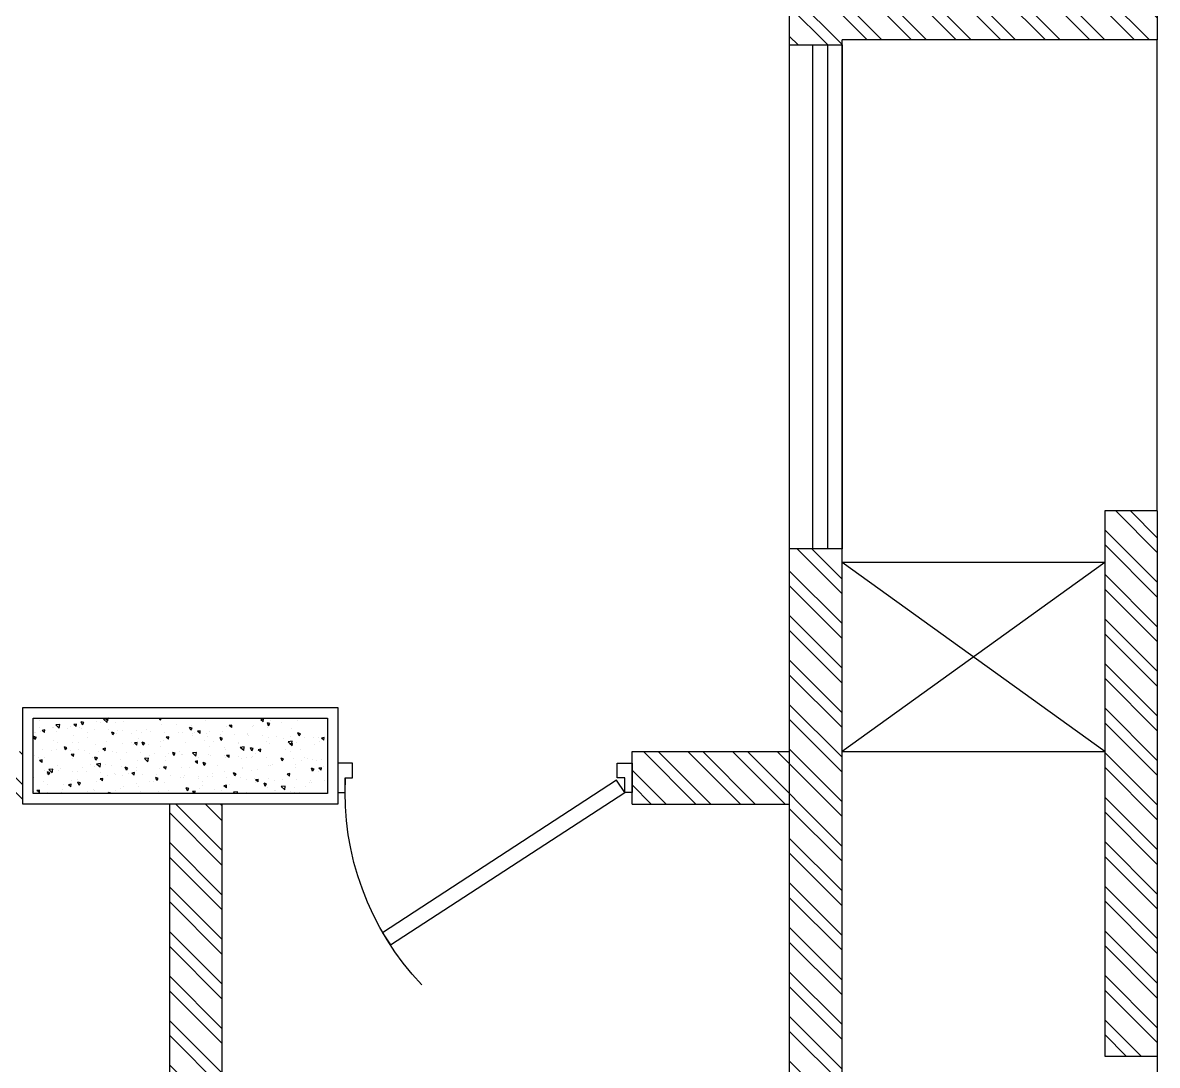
# Model space of a CAD drawing. Header units: inches. Extents: x 182687 to 187672, y -88924 to -84846.
# Drawn here: x 183126 to 183231.7, y -86664.7 to -86567.5 of the extents above; entities that cross this region are included whole.
import ezdxf

# ---------------------------------------------------------------- set-up
doc = ezdxf.new("R2010")
doc.units = ezdxf.units.IN
doc.header["$MEASUREMENT"] = 0
doc.linetypes.add('PROYECCION', pattern=[19.049999999999997, 12.7, -6.35])

# ---------------------------------------------------------------- blocks, each defined once
blk = doc.blocks.new('REVISED COL LAYOUT')
at = {"color": 5}
for p, q in [((84128.94281142883, -49633.90372324394), (84358.94281142883, -49633.90372324394)), ((84128.94281142883, -50383.90372324394), (84128.94281142883, -49633.90372324394)), ((84358.94281142883, -49633.90372324394), (84358.94281142883, -50383.90372324394)), ((84153.94281142883, -49658.90372324394), (84333.94281142883, -49658.90372324394)), ((84153.94281142883, -50358.90372324394), (84153.94281142883, -49658.90372324394)), ((84333.94281142883, -49658.90372324394), (84333.94281142883, -50358.90372324394)), ((84333.94281142883, -50358.90372324394), (84153.94281142883, -50358.90372324394)), ((84358.94281142883, -50383.90372324394), (84128.94281142883, -50383.90372324394))]:
    blk.add_line(p, q, dxfattribs=at)
at = {"color": 5, "linetype": 'Continuous'}
for p, q in [((84156.33093934604, -49673.60322271082), (84161.15184641868, -49667.85788938743)), ((84156.33093826826, -49673.60322052362), (84162.30810645681, -49674.12615498011)), ((84158.79921954867, -49660.59733973375), (84158.79921954867, -49660.59733973375)), ((84158.97614086265, -49660.46436845802), (84158.97614086265, -49660.46436845802)), ((84162.30804156247, -49674.1262351465), (84161.1517804771, -49667.85796735831)), ((84191.66204315839, -49660.12666484014), (84191.66204315839, -49660.12666484014)), ((84228.05695760611, -49679.8784362091), (84232.87786467875, -49674.1331028857)), ((84228.05695653087, -49679.87843400145), (84234.03412471942, -49680.40136845794)), ((84234.0340592596, -49680.40144950789), (84232.87779817423, -49674.1331817197)), ((84241.07934992925, -49672.54352324802), (84241.07934992925, -49672.54352324802)), ((84245.0442867756, -49662.38215201358), (84245.0442867756, -49662.38215201358)), ((84282.61655952966, -49663.17794610126), (84289.61841272839, -49660.49018647966)), ((84282.61656102652, -49663.17794432984), (84287.59078646185, -49666.53310175067)), ((84287.59071040832, -49666.53310464362), (84289.6183381093, -49660.49018778844)), ((84298.42653039287, -49664.63763918704), (84298.42653039287, -49664.63763918704)), ((84299.39796686349, -49662.5330250148), (84299.39796686349, -49662.5330250148)), ((84302.8607061706, -49677.21908959865), (84302.8607061706, -49677.21908959865)), ((84311.55316911654, -49672.81320440377), (84311.55316911654, -49672.81320440377)), ((84327.89468892029, -49673.92330324509), (84327.89468892029, -49673.92330324509)), ((84157.76015533092, -49693.75375384116), (84157.76015533092, -49693.75375384116)), ((84176.79849204692, -49693.81549493942), (84176.79849204692, -49693.81549493942)), ((84182.760732995, -49682.55402148126), (84182.760732995, -49682.55402148126)), ((84198.59432114492, -49695.43106156034), (84205.59617434365, -49692.74330193875)), ((84198.59432261038, -49695.43105978463), (84203.56854804572, -49698.78621720546)), ((84201.83247479661, -49690.51970858587), (84201.83247479661, -49690.51970858587)), ((84203.27793642295, -49704.0698963264), (84212.17161096176, -49705.44922703289)), ((84203.28136283018, -49704.06630070696), (84211.0702123733, -49695.94864570107)), ((84203.56847273532, -49698.78621992425), (84205.5961004363, -49692.74330306907)), ((84204.06433231453, -49699.78054711776), (84204.06433231453, -49699.78054711776)), ((84209.10382859349, -49686.71269455247), (84209.10382859349, -49686.71269455247)), ((84212.17155745125, -49705.44916240541), (84211.06673249802, -49695.95217673646)), ((84239.70566850109, -49685.53360804306), (84239.70566850109, -49685.53360804306)), ((84257.4465759318, -49702.0360342912), (84257.4465759318, -49702.0360342912)), ((84259.61448084876, -49680.31083476422), (84259.61448084876, -49680.31083476422)), ((84299.78297479347, -49686.15364747929), (84305.76014298202, -49686.67658193578)), ((84299.7829758662, -49686.15364970735), (84304.60388293884, -49680.40831638396)), ((84305.76007695675, -49686.67666386929), (84304.60381587138, -49680.4083960811)), ((84310.33718358481, -49706.1025897869), (84310.33718358481, -49706.1025897869)), ((84310.82881954902, -49704.29152146463), (84310.82881954902, -49704.29152146463)), ((84156.54416979919, -49727.04313922429), (84156.54416979919, -49727.04313922429)), ((84162.63308210754, -49727.56009246898), (84162.63308210754, -49727.56009246898)), ((84175.52552105239, -49729.9608797741), (84175.52552105239, -49729.9608797741)), ((84207.88784306178, -49720.00207993558), (84207.88784306178, -49720.00207993558)), ((84213.39871475687, -49724.9747792313), (84213.39871475687, -49724.9747792313)), ((84220.95169904176, -49717.54959423575), (84220.95169904176, -49717.54959423575)), ((84258.28502635677, -49735.69295062686), (84265.2868795555, -49733.00519100527)), ((84258.39849531703, -49713.60022014735), (84258.39849531703, -49713.60022014735)), ((84263.2591772967, -49739.04810899145), (84265.28680499768, -49733.00519213628)), ((84276.55375242638, -49716.66026078688), (84276.55375242638, -49716.66026078688)), ((84279.27031597601, -49707.53909600252), (84279.27031597601, -49707.53909600252)), ((84301.58773517607, -49713.36447443333), (84301.58773517607, -49713.36447443333)), ((84310.0020309874, -49720.62186481966), (84318.8957055262, -49722.00119552615)), ((84310.00549589735, -49720.61822878627), (84317.79434544047, -49712.50057378038)), ((84318.89565143436, -49722.0011301567), (84317.79082648113, -49712.50414448775)), ((84155.32818426748, -49760.33252460741), (84155.32818426748, -49760.33252460741)), ((84170.20607273432, -49748.8224360898), (84175.02697980696, -49743.07710276641)), ((84170.20607162957, -49748.82243389363), (84176.18323981811, -49749.34536835011)), ((84176.18317458687, -49749.34544860476), (84175.0269135015, -49743.07718081657)), ((84184.5908597217, -49750.88008223478), (84184.5908597217, -49750.88008223478)), ((84206.67185753005, -49753.29146531872), (84206.67185753005, -49753.29146531872)), ((84237.97310333893, -49753.13556940822), (84237.97310333893, -49753.13556940822)), ((84241.9320909944, -49755.09764958806), (84246.75299806705, -49749.35231626467)), ((84241.93208989217, -49755.09764737146), (84247.90925808072, -49755.62058182795)), ((84247.909192284, -49755.62066296615), (84246.75293119863, -49749.35239517796)), ((84250.24679868219, -49756.10143197512), (84250.24679868219, -49756.10143197512)), ((84257.1825097853, -49746.88960553049), (84257.1825097853, -49746.88960553049)), ((84258.28502783435, -49735.69294883453), (84263.25925326969, -49739.04810625535)), ((84275.28078143188, -49752.80564562156), (84275.28078143188, -49752.80564562156)), ((84291.35534695617, -49755.39105658165), (84291.35534695617, -49755.39105658165)), ((84309.12119805306, -49739.39197517004), (84309.12119805306, -49739.39197517004)), ((84313.15397513636, -49747.81954507876), (84313.15397513636, -49747.81954507876)), ((84313.65810925448, -49761.37286308632), (84318.47901632712, -49755.62752976293)), ((84319.63520998115, -49761.89587732754), (84318.47894889578, -49755.62760953936)), ((84333.46020023155, -49757.19497626227), (84333.46020023155, -49757.19497626227)), ((84158.50434942884, -49787.22647096195), (84158.50434942884, -49787.22647096195)), ((84174.26278797202, -49767.94606608595), (84181.26464117075, -49765.25830646435)), ((84174.26278941824, -49767.94606428932), (84179.23701485357, -49771.30122171014)), ((84179.2369396237, -49771.30122427209), (84181.26456732469, -49765.25830741691)), ((84187.09176101268, -49764.41595041953), (84187.09176101268, -49764.41595041953)), ((84205.45587199832, -49786.58085070185), (84205.45587199832, -49786.58085070185)), ((84205.67564586703, -49764.31257244346), (84205.67564586703, -49764.31257244346)), ((84216.82296636308, -49777.21597272873), (84216.82296636308, -49777.21597272873)), ((84255.96652425356, -49780.17899091362), (84255.96652425356, -49780.17899091362)), ((84259.05788948425, -49766.56805961689), (84259.05788948425, -49766.56805961689)), ((84275.1415832973, -49767.2054744955), (84275.1415832973, -49767.2054744955)), ((84286.84702139212, -49787.260716267), (84286.84702139212, -49787.260716267)), ((84307.90521252135, -49772.68136055316), (84307.90521252135, -49772.68136055316)), ((84312.4401331015, -49768.82354679033), (84312.4401331015, -49768.82354679033)), ((84313.65810815478, -49761.3728608493), (84319.63527634332, -49761.89579530578)), ((84317.97573156859, -49775.9548396934), (84324.97758476732, -49773.26708007181)), ((84317.97573305832, -49775.95483788442), (84322.94995849366, -49779.30999530524)), ((84322.94988185805, -49779.30999805864), (84324.97750955903, -49773.26708120346)), ((84154.11219873575, -49793.62190999054), (84154.11219873575, -49793.62190999054)), ((84160.78480726844, -49803.85712160777), (84160.78480726844, -49803.85712160777)), ((84164.69569140594, -49801.71096754763), (84164.69569140594, -49801.71096754763)), ((84182.46586287516, -49809.18315270945), (84182.46586287516, -49809.18315270945)), ((84216.53930137989, -49818.03008885693), (84224.32815092301, -49809.91243385104)), ((84218.07793502319, -49803.96645472108), (84218.07793502319, -49803.96645472108)), ((84223.93984493795, -49795.54260316335), (84223.93984493795, -49795.54260316335)), ((84225.42945686694, -49819.41299023417), (84224.32463191371, -49809.91600456522)), ((84233.95349318384, -49808.20795515249), (84240.95534638257, -49805.52019553089)), ((84233.9534946422, -49808.20795333921), (84238.92772007754, -49811.56311076003)), ((84238.92764418508, -49811.56311333929), (84240.95527188607, -49805.52019648411)), ((84240.7844798094, -49799.17265447624), (84240.7844798094, -49799.17265447624)), ((84248.97382768765, -49792.2468168098), (84248.97382768765, -49792.2468168098)), ((84254.75053872184, -49813.46837629675), (84254.75053872184, -49813.46837629675)), ((84271.46017864044, -49806.22194189451), (84271.46017864044, -49806.22194189451)), ((84299.10309674362, -49789.16215624301), (84299.10309674362, -49789.16215624301)), ((84306.6892269896, -49805.9707459363), (84306.6892269896, -49805.9707459363)), ((84324.84242225766, -49808.47742906794), (84324.84242225766, -49808.47742906794)), ((84153.94281142876, -49838.92117829694), (84156.93310799783, -49837.77331098998)), ((84154.90540651209, -49843.81622861992), (84156.93303421307, -49837.77331176474)), ((84184.08120499087, -49824.04164726363), (84190.05837317942, -49824.56458172011)), ((84184.08120612262, -49824.04164946877), (84188.90211319526, -49818.29631614537)), ((84190.05830761127, -49824.56466206301), (84188.9020465259, -49818.29639427482)), ((84197.63289119375, -49834.98377435158), (84197.63289119375, -49834.98377435158)), ((84204.23988646657, -49819.87023608499), (84204.23988646657, -49819.87023608499)), ((84216.53583648191, -49818.03372484665), (84225.42951102072, -49819.41305555314)), ((84222.66687394344, -49831.68798799803), (84222.66687394344, -49831.68798799803)), ((84255.80722438269, -49830.31686296703), (84260.62813145533, -49824.57152964363)), ((84255.80722325348, -49830.31686074146), (84261.78439144202, -49830.83979519795)), ((84260.54006764792, -49826.70188745522), (84260.54006764792, -49826.70188745522)), ((84261.7843253084, -49830.8398764244), (84260.62806422303, -49824.57160863622)), ((84278.97544585617, -49834.16822723073), (84278.97544585617, -49834.16822723073)), ((84305.47324145789, -49839.26013131942), (84305.47324145789, -49839.26013131942)), ((84323.25993104636, -49834.58569333991), (84332.15360558516, -49835.9650240464)), ((84323.26343444706, -49834.58201693624), (84331.05228399018, -49826.46436193035)), ((84323.69510531743, -49818.38736901081), (84323.69510531743, -49818.38736901081)), ((84327.53324264276, -49836.59207646527), (84332.35414971541, -49830.84674314188)), ((84327.53324151608, -49836.5920742193), (84333.51040970463, -49837.11500867578)), ((84332.15355085005, -49835.96495798546), (84331.04872589682, -49826.46797231651)), ((84333.51034300555, -49837.1150907858), (84332.35408192017, -49830.84682299761)), ((84153.94281142876, -49843.16689694399), (84154.90548166142, -49843.81622621483)), ((84162.33821198769, -49854.18922369719), (84162.33821198769, -49854.18922369719)), ((84166.3070049584, -49866.24299287333), (84166.3070049584, -49866.24299287333)), ((84198.60446243035, -49855.06598983809), (84198.60446243035, -49855.06598983809)), ((84203.02390093486, -49853.15962146811), (84203.02390093486, -49853.15962146811)), ((84219.68924857567, -49868.49848004676), (84219.68924857567, -49868.49848004676)), ((84220.65682892193, -49844.17872546395), (84220.65682892193, -49844.17872546395)), ((84234.2331139037, -49866.14305864347), (84234.2331139037, -49866.14305864347)), ((84251.98670604758, -49857.32147701153), (84251.98670604758, -49857.32147701153)), ((84253.5345531901, -49846.75776167988), (84253.5345531901, -49846.75776167988)), ((84293.6441983957, -49848.46984421901), (84300.64605159443, -49845.78208459742)), ((84293.64419986618, -49848.4698423891), (84298.61842530151, -49851.82499980993)), ((84297.3881515732, -49857.82854019905), (84297.3881515732, -49857.82854019905)), ((84298.61834874643, -49851.82500240648), (84300.64597644741, -49845.7820855513)), ((84305.36894966483, -49859.57696418498), (84305.36894966483, -49859.57696418498)), ((84322.4221343229, -49854.53275384549), (84322.4221343229, -49854.53275384549)), ((84171.32593744952, -49874.42494553982), (84171.32593744952, -49874.42494553982)), ((84196.35992019922, -49871.12915918627), (84196.35992019922, -49871.12915918627)), ((84197.9563395109, -49899.26086284773), (84202.77724658354, -49893.51552952434)), ((84201.80791540311, -49886.44900685125), (84201.80791540311, -49886.44900685125)), ((84203.93344063566, -49899.78387552127), (84202.77717955029, -49893.51560773308)), ((84209.62196001096, -49880.7229596781), (84216.62381320969, -49878.0352000565)), ((84209.62196145006, -49880.7229578439), (84214.59618688539, -49884.07811526473)), ((84214.59611107346, -49884.07811768712), (84216.62373877445, -49878.03520083195)), ((84252.31856765838, -49880.047147063), (84252.31856765838, -49880.047147063)), ((84273.0714921929, -49870.7539672202), (84273.0714921929, -49870.7539672202)), ((84274.84671317747, -49893.8346057237), (84274.84671317747, -49893.8346057237)), ((84296.11518057868, -49893.97392503373), (84296.11518057868, -49893.97392503373)), ((84304.25725592616, -49872.54951670256), (84304.25725592616, -49872.54951670256)), ((84326.45373581015, -49873.00945439365), (84326.45373581015, -49873.00945439365)), ((84333.1653301117, -49883.82410749048), (84333.1653301117, -49883.82410749048)), ((84158.209479309, -49913.85560219017), (84158.209479309, -49913.85560219017)), ((84170.052966455, -49910.5703303745), (84170.052966455, -49910.5703303745)), ((84178.70929411458, -49905.89687515095), (84178.70929411458, -49905.89687515095)), ((84197.95633835216, -49899.26086063363), (84203.9335065407, -49899.78379509012)), ((84200.5919298714, -49919.73839223437), (84200.5919298714, -49919.73839223437)), ((84207.92616015948, -49905.5842298317), (84207.92616015948, -49905.5842298317)), ((84216.52809624323, -49903.84510395694), (84216.52809624323, -49903.84510395694)), ((84232.09153773182, -49908.15236232438), (84232.09153773182, -49908.15236232438)), ((84251.10258212665, -49913.33653244614), (84251.10258212665, -49913.33653244614)), ((84269.31266522278, -49920.98484874463), (84276.31451842151, -49918.29708912304)), ((84269.31266667403, -49920.98484689379), (84274.28689210936, -49924.34000431462)), ((84269.68235777097, -49905.53607634598), (84274.50326484362, -49899.79074302258)), ((84269.68235661477, -49905.53607411146), (84275.65952480331, -49906.05900856795)), ((84271.08119782899, -49897.26971138729), (84271.08119782899, -49897.26971138729)), ((84274.28681563481, -49924.34000675431), (84276.3144433358, -49918.29708989913)), ((84275.6594583328, -49906.05908988266), (84274.50319724742, -49899.79082209447)), ((84285.47378134908, -49910.40784949782), (84285.47378134908, -49910.40784949782)), ((84298.80822662379, -49915.79128747121), (84298.80822662379, -49915.79128747121)), ((84303.04127039443, -49905.83890208568), (84303.04127039443, -49905.83890208568)), ((84181.61920641527, -49945.02540101994), (84181.61920641527, -49945.02540101994)), ((84182.17099275532, -49935.81228393767), (84182.17099275532, -49935.81228393767)), ((84229.79373654087, -49931.99755336691), (84238.68741107968, -49933.3768840734)), ((84229.7972399296, -49931.99387700691), (84237.58608947272, -49923.87622200102)), ((84238.68735628264, -49933.37681806293), (84237.5825313294, -49923.87983239398)), ((84240.48960968955, -49925.80178570445), (84240.48960968955, -49925.80178570445)), ((84244.77424408478, -49936.71088257552), (84244.77424408478, -49936.71088257552)), ((84249.88659659492, -49946.62591782927), (84249.88659659492, -49946.62591782927)), ((84269.80822683447, -49933.41509622196), (84269.80822683447, -49933.41509622196)), ((84301.8252848627, -49939.12828746881), (84301.8252848627, -49939.12828746881)), ((84307.68142053895, -49928.42899567916), (84307.68142053895, -49928.42899567916)), ((84159.23582152172, -49956.99641026796), (84159.23582152172, -49956.99641026796)), ((84180.32060766705, -49970.42890047663), (84180.32060766705, -49970.42890047663)), ((84185.29042683804, -49953.23796420371), (84192.29228003677, -49950.55020458212)), ((84185.2904282579, -49953.23796234858), (84190.26465369323, -49956.59311976941)), ((84190.26457796185, -49956.59312203496), (84192.29220566283, -49950.55020517978)), ((84199.37594433967, -49953.02777761751), (84199.37594433967, -49953.02777761751)), ((84211.83147289918, -49974.48007622668), (84216.65237997183, -49968.73474290329)), ((84211.83147171346, -49974.48007400362), (84217.80863990201, -49975.00300846011)), ((84212.61806513899, -49959.2518974414), (84212.61806513899, -49959.2518974414)), ((84217.80857366006, -49975.00308897953), (84216.65231257469, -49968.73482119134)), ((84218.46729034054, -49976.15205376376), (84218.46729034054, -49976.15205376376)), ((84220.36195880208, -49970.80785669217), (84220.36195880208, -49970.80785669217)), ((84233.70285128431, -49972.68438765007), (84233.70285128431, -49972.68438765007)), ((84243.50127309024, -49972.8562674102), (84243.50127309024, -49972.8562674102)), ((84266.00030875622, -49961.50738461484), (84266.00030875622, -49961.50738461484)), ((84278.68057573632, -49960.79735845894), (84278.68057573632, -49960.79735845894)), ((84281.37446679472, -49967.8701668674), (84281.37446679472, -49967.8701668674)), ((84283.55749115926, -49980.75528972496), (84288.3783982319, -49975.00995640156)), ((84287.08509490154, -49974.93987482352), (84287.08509490154, -49974.93987482352)), ((84289.5345913572, -49981.27830334092), (84288.37833027182, -49975.01003555273)), ((84300.60929933097, -49972.41767285195), (84300.60929933097, -49972.41767285195)), ((84319.38255237346, -49963.76287178828), (84319.38255237346, -49963.76287178828)), ((84329.00337043464, -49961.24673781115), (84333.94281142898, -49959.35066406024)), ((84329.003371898, -49961.24673594369), (84333.942811429, -49964.57842997578)), ((84155.31225267104, -49984.46657220817), (84155.31225267104, -49984.46657220817)), ((84162.04334186784, -49980.81835492539), (84162.04334186784, -49980.81835492539)), ((84198.15995880794, -49986.31716300063), (84198.15995880794, -49986.31716300063)), ((84244.9811320499, -49993.49985327023), (84251.98298524863, -49990.81209364864)), ((84244.98113348187, -49993.49985139848), (84249.9553589172, -49996.8550088193)), ((84248.6706110632, -49979.91530321239), (84248.6706110632, -49979.91530321239)), ((84249.9552825232, -49996.85501110215), (84251.98291022418, -49990.81209424697)), ((84283.55748997607, -49980.75528748146), (84289.53465816462, -49981.27822193794)), ((84318.22255072003, -49998.99681961122), (84318.22255072003, -49998.99681961122)), ((84160.95889366516, -50025.75296872931), (84167.96074686389, -50023.06520910772)), ((84160.95889506573, -50025.75296685328), (84165.93312050107, -50029.10812427411)), ((84165.93304485023, -50029.10812638279), (84167.96067255121, -50023.06520952762)), ((84192.16033659635, -50015.59322495199), (84192.16033659635, -50015.59322495199)), ((84192.72289682322, -50010.08278275425), (84192.72289682322, -50010.08278275425)), ((84196.94397327621, -50019.60654838376), (84196.94397327621, -50019.60654838376)), ((84216.23322612338, -50030.47423518514), (84216.23322612338, -50030.47423518514)), ((84217.19431934605, -50012.29743859843), (84217.19431934605, -50012.29743859843)), ((84246.10514044046, -50012.33826992768), (84246.10514044046, -50012.33826992768)), ((84247.45462553146, -50013.20468859554), (84247.45462553146, -50013.20468859554)), ((84255.06751305053, -50007.31133805563), (84255.06751305053, -50007.31133805563)), ((84274.55184305762, -50020.46373695192), (84274.55184305762, -50020.46373695192)), ((84299.39331379924, -50005.70705823509), (84299.39331379924, -50005.70705823509)), ((84299.48738405772, -50014.59375710112), (84299.48738405772, -50014.59375710112)), ((84332.87045999186, -50010.45323871869), (84332.87045999186, -50010.45323871869)), ((84153.98058802739, -50043.42407610739), (84158.80149510004, -50037.678742784)), ((84153.98058681216, -50043.4240738958), (84159.95775500071, -50043.94700835229)), ((84157.91460918916, -50040.48473341839), (84157.91460918916, -50040.48473341839)), ((84159.95768898737, -50043.9470880764), (84158.801427902, -50037.67882028821)), ((84165.85338285213, -50055.03439614022), (84165.85338285213, -50055.03439614022)), ((84190.88736560183, -50051.73860978667), (84190.88736560183, -50051.73860978667)), ((84195.72798774448, -50052.8959337669), (84195.72798774448, -50052.8959337669)), ((84225.70660628747, -50049.69928960566), (84230.52751336011, -50043.95395628227)), ((84225.70660507477, -50049.69928737364), (84231.68377326331, -50050.22222183012)), ((84228.7605593063, -50046.75250924387), (84228.7605593063, -50046.75250924387)), ((84231.68370668446, -50050.22230243779), (84230.52744559909, -50043.9540346496)), ((84240.1947395697, -50052.43091693264), (84240.1947395697, -50052.43091693264)), ((84243.05163659982, -50045.96138188718), (84251.94531113862, -50047.34071259367)), ((84243.0551784793, -50045.95766515687), (84250.84402802243, -50037.84001015098)), ((84246.23863999973, -50046.49407397867), (84246.23863999973, -50046.49407397867)), ((84251.94525569833, -50047.34064589169), (84250.8404307451, -50037.84366022274)), ((84291.91559697581, -50038.43799079945), (84291.91559697581, -50038.43799079945)), ((84297.43262454755, -50055.97450310392), (84302.2535316202, -50050.22916978053)), ((84297.43262333737, -50055.97450085147), (84303.40979152592, -50056.49743530796)), ((84298.17732826751, -50038.99644361821), (84298.17732826751, -50038.99644361821)), ((84298.51335650394, -50042.42041869942), (84298.51335650394, -50042.42041869942)), ((84303.40972438159, -50056.49751679918), (84302.25346329622, -50050.22924901099)), ((84304.67183726173, -50033.76174233677), (84311.67369046046, -50031.07398271518)), ((84304.67183870584, -50033.76174044837), (84309.64606414117, -50037.11689786919)), ((84309.64598708456, -50037.11690016935), (84311.67361478554, -50031.07398331417)), ((84316.94957972551, -50035.1422044459), (84316.94957972551, -50035.1422044459)), ((84173.24942423037, -50061.18231787127), (84173.24942423037, -50061.18231787127)), ((84181.87612263548, -50062.4414151659), (84181.87612263548, -50062.4414151659)), ((84194.33421037569, -50074.61480807994), (84194.33421037569, -50074.61480807994)), ((84220.64959887699, -50066.01485779585), (84227.65145207572, -50063.32709817426)), ((84220.6496002897, -50066.01485590317), (84225.62382572504, -50069.370013324)), ((84225.62374941158, -50069.37001544998), (84227.65137711256, -50063.3270985948)), ((84226.63166784761, -50063.4378050447), (84226.63166784761, -50063.4378050447)), ((84245.022654468, -50079.7834593618), (84245.022654468, -50079.7834593618)), ((84247.71645399294, -50076.87029525337), (84247.71645399294, -50076.87029525337)), ((84265.6086432316, -50077.87916198769), (84265.6086432316, -50077.87916198769)), ((84280.01391146486, -50065.69329221815), (84280.01391146486, -50065.69329221815)), ((84290.64262598129, -50074.58337563413), (84290.64262598129, -50074.58337563413)), ((84296.96134273577, -50072.28582900135), (84296.96134273577, -50072.28582900135)), ((84301.09869761018, -50079.12578242683), (84301.09869761018, -50079.12578242683)), ((84328.51581968577, -50069.59727509133), (84328.51581968577, -50069.59727509133)), ((84333.3961550821, -50067.94877939158), (84333.3961550821, -50067.94877939158)), ((84161.74847174803, -50107.44748615361), (84161.74847174803, -50107.44748615361)), ((84164.5804118576, -50091.1797809749), (84164.5804118576, -50091.1797809749)), ((84194.51200221275, -50086.18531915003), (84194.51200221275, -50086.18531915003)), ((84202.45360556208, -50086.1936804321), (84202.45360556208, -50086.1936804321)), ((84220.06708868225, -50097.4369879204), (84220.06708868225, -50097.4369879204)), ((84278.38570561647, -50087.42648968714), (84278.38570561647, -50087.42648968714)), ((84280.34030408882, -50106.27674686238), (84287.34215728755, -50103.58898724079)), ((84280.34030551367, -50106.27674495307), (84285.314530949, -50109.63190237389)), ((84285.31445397294, -50109.63190451718), (84287.34208167392, -50103.58898766201)), ((84295.74535720407, -50105.57521438447), (84295.74535720407, -50105.57521438447)), ((84302.20886594155, -50109.03844627956), (84302.20886594155, -50109.03844627956)), ((84153.9428114288, -50138.83190139282), (84157.37783350497, -50135.25187022165)), ((84158.4790611309, -50144.75250596913), (84157.37423617767, -50135.25552030018)), ((84167.85572141568, -50118.64328948637), (84172.67662848832, -50112.89795616297)), ((84167.85572017347, -50118.6432872658), (84173.83288836201, -50119.16622172228)), ((84173.83282201177, -50119.16630153466), (84172.6765609264, -50112.89803374647)), ((84176.14665181786, -50125.63485162034), (84176.14665181786, -50125.63485162034)), ((84193.29601668102, -50119.47470453316), (84193.29601668102, -50119.47470453316)), ((84196.31806570408, -50138.52986232146), (84203.31991890281, -50135.84210269987)), ((84196.31806709753, -50138.52986040784), (84201.29229253286, -50141.88501782867)), ((84201.29221629996, -50141.88501979782), (84203.31984400094, -50135.84210294264)), ((84206.73649953186, -50114.26869035754), (84206.73649953186, -50114.26869035754)), ((84239.30168948737, -50117.32033317592), (84239.30168948737, -50117.32033317592)), ((84239.58173967576, -50124.91850298463), (84244.40264674841, -50119.17316966123)), ((84239.58173843607, -50124.91850074363), (84245.55890662462, -50125.44143520012)), ((84243.80666893626, -50113.07284474493), (84243.80666893626, -50113.07284474493)), ((84245.55883970886, -50125.44151589605), (84244.40257862349, -50119.17324810786)), ((84260.1187431491, -50116.52417753099), (84260.1187431491, -50116.52417753099)), ((84264.33567223707, -50114.02454682237), (84264.33567223707, -50114.02454682237)), ((84294.52937167234, -50138.8645997676), (84294.52937167234, -50138.8645997676)), ((84311.30775793584, -50131.19371648289), (84316.12866500848, -50125.4483831595)), ((84311.30775669868, -50131.19371422147), (84317.28492488722, -50131.71664867795)), ((84313.50098676635, -50118.77966470442), (84313.50098676635, -50118.77966470442)), ((84317.28485740599, -50131.71673025744), (84316.12859632062, -50125.44846246925)), ((84332.57558987201, -50137.08236994689), (84332.57558987201, -50137.08236994689)), ((84153.9428114288, -50144.04903157753), (84158.47911663314, -50144.75257262067)), ((84187.26302693899, -50165.36822547457), (84187.26302693899, -50165.36822547457)), ((84192.08003114928, -50152.76408991629), (84192.08003114928, -50152.76408991629)), ((84212.99473574317, -50156.76150436415), (84212.99473574317, -50156.76150436415)), ((84215.93835600356, -50157.10336641336), (84215.93835600356, -50157.10336641336)), ((84238.02871849286, -50153.46571801059), (84238.02871849286, -50153.46571801059)), ((84242.59068340456, -50146.36223012806), (84242.59068340456, -50146.36223012806)), ((84256.30953665878, -50159.92521040744), (84265.20321119759, -50161.30454111393)), ((84256.31311702901, -50159.92145330684), (84264.10196657214, -50151.80379830095)), ((84265.20315511402, -50161.30447372045), (84264.09833016079, -50151.8074880515)), ((84274.25697293779, -50147.09286818015), (84274.25697293779, -50147.09286818015)), ((84275.90191219734, -50148.47961746779), (84275.90191219734, -50148.47961746779)), ((84154.96556946708, -50176.54522850979), (84154.96556946708, -50176.54522850979)), ((84157.61973906931, -50167.1138646466), (84157.61973906931, -50167.1138646466)), ((84181.58125251564, -50189.0705463941), (84181.58125251564, -50189.0705463941)), ((84181.73085480397, -50193.86250286533), (84186.55176187662, -50188.11716954194)), ((84187.70795503617, -50194.38551499291), (84186.5516939508, -50188.11724720473)), ((84190.86404561758, -50186.05347529942), (84190.86404561758, -50186.05347529942)), ((84208.34781308431, -50178.80071568324), (84208.34781308431, -50178.80071568324)), ((84211.72176474864, -50192.90688919884), (84211.72176474864, -50192.90688919884)), ((84239.89986944989, -50179.06004816087), (84239.89986944989, -50179.06004816087)), ((84240.64527055626, -50167.623712648), (84240.64527055626, -50167.623712648)), ((84241.37469787283, -50179.65161551118), (84241.37469787283, -50179.65161551118)), ((84249.59495845312, -50187.92078865603), (84249.59495845312, -50187.92078865603)), ((84256.00877091594, -50178.79175138799), (84263.01062411467, -50176.10399176639)), ((84256.0087723215, -50178.79174945773), (84260.98299775683, -50182.14690687856)), ((84260.98292086132, -50182.14690886502), (84263.0105485623, -50176.10399200984)), ((84261.73005670158, -50181.05620285668), (84261.73005670158, -50181.05620285668)), ((84293.3133861406, -50172.15398515073), (84293.3133861406, -50172.15398515073)), ((84294.0275141735, -50169.87919982144), (84294.0275141735, -50169.87919982144)), ((84298.21848638411, -50169.04954992765), (84298.21848638411, -50169.04954992765)), ((84312.74999612263, -50179.60627021162), (84312.74999612263, -50179.60627021162)), ((84315.11230031883, -50183.31169003012), (84315.11230031883, -50183.31169003012)), ((84167.36785862324, -50216.19911078741), (84167.36785862324, -50216.19911078741)), ((84171.9865325312, -50211.04486684707), (84178.98838572993, -50208.35710722548)), ((84171.98653390536, -50211.04486491253), (84176.9607593407, -50214.40002233336)), ((84176.96068318834, -50214.40002414565), (84178.98831088933, -50208.35710729047)), ((84181.73085353477, -50193.8625006358), (84187.70802172332, -50194.38543509228)), ((84186.68778199895, -50196.20267555239), (84186.68778199895, -50196.20267555239)), ((84189.64806008585, -50219.34286068255), (84189.64806008585, -50219.34286068255)), ((84220.75010224049, -50218.45459796084), (84220.75010224049, -50218.45459796084)), ((84240.15871234109, -50212.94100089432), (84240.15871234109, -50212.94100089432)), ((84253.45687306405, -50200.1377163636), (84258.27778013669, -50194.39238304021)), ((84253.45687179737, -50200.13771411363), (84259.43403998592, -50200.66064857012)), ((84259.43397273326, -50200.66072935431), (84258.27771164788, -50194.39246156612)), ((84278.09083549665, -50214.05562091537), (84278.09083549665, -50214.05562091537)), ((84286.4430423784, -50219.04744139985), (84286.4430423784, -50219.04744139985)), ((84292.09740060887, -50205.44337053387), (84292.09740060887, -50205.44337053387)), ((84311.4770251281, -50215.7516550463), (84311.4770251281, -50215.7516550463)), ((84315.69947612776, -50219.05364045453), (84322.70132932649, -50216.36588083293)), ((84315.69947754547, -50219.05363850763), (84320.6737029808, -50222.40879592845)), ((84320.67362542271, -50222.40879793222), (84322.7012531237, -50216.36588107704)), ((84325.18289132412, -50206.41292986186), (84330.00379839676, -50200.66759653847)), ((84325.18289005998, -50206.41292759147), (84331.16005824853, -50206.93586204795)), ((84331.15999043039, -50206.9359437157), (84330.00372934502, -50200.66767592751)), ((84160.38082825473, -50235.64384674063), (84160.38082825473, -50235.64384674063)), ((84161.45360162816, -50234.07661738183), (84161.45360162816, -50234.07661738183)), ((84185.41481100442, -50232.34806038707), (84185.41481100442, -50232.34806038707)), ((84219.7722185624, -50224.0661191486), (84219.7722185624, -50224.0661191486)), ((84223.2880047089, -50227.36195984427), (84223.2880047089, -50227.36195984427)), ((84238.94272680936, -50246.23038627746), (84238.94272680936, -50246.23038627746)), ((84274.13234585772, -50220.71008513429), (84274.13234585772, -50220.71008513429)), ((84290.88141507714, -50238.732755917), (84290.88141507714, -50238.732755917)), ((84327.51458947499, -50222.96557230773), (84327.51458947499, -50222.96557230773)), ((84159.1078572602, -50271.78923157531), (84159.1078572602, -50271.78923157531)), ((84162.8433421533, -50257.33707043444), (84171.7370166921, -50258.71640114093)), ((84162.84692251156, -50257.3333133775), (84170.63577205468, -50249.21565837161)), ((84171.7369605466, -50258.71633379789), (84170.63213559336, -50249.21934812894)), ((84188.4320745541, -50252.63224606568), (84188.4320745541, -50252.63224606568)), ((84195.60598819226, -50269.08171624431), (84200.4268952649, -50263.33638292091)), ((84195.60598689606, -50269.08171400581), (84201.5831550846, -50269.60464846229)), ((84196.98105096468, -50266.8031310325), (84196.98105096468, -50266.8031310325)), ((84201.58308806056, -50269.60472845117), (84200.42682697519, -50263.33646066298)), ((84201.27662964763, -50269.55413307787), (84201.27662964763, -50269.55413307787)), ((84231.67723774302, -50251.30675591361), (84238.67909094175, -50248.61899629202)), ((84231.67723912933, -50251.30675396242), (84236.65146456467, -50254.66191138325)), ((84236.6513877497, -50254.66191321285), (84238.67901545069, -50248.61899635768)), ((84254.65887326488, -50271.80962025131), (84254.65887326488, -50271.80962025131)), ((84260.13608863419, -50258.48861258809), (84260.13608863419, -50258.48861258809)), ((84267.33200645233, -50275.35692974257), (84272.15291352497, -50269.61159641918)), ((84269.56743671774, -50273.8890389277), (84278.46111125655, -50275.26836963419)), ((84269.57105557871, -50273.88524145681), (84277.35990512183, -50265.76758645092)), ((84273.30910575765, -50275.87994281256), (84272.15284467228, -50269.61167502437)), ((84273.96210281794, -50273.72199940835), (84273.96210281794, -50273.72199940835)), ((84278.46105452972, -50275.26830154921), (84277.35622957649, -50265.77131588026)), ((84285.17007138388, -50255.19282623453), (84285.17007138388, -50255.19282623453)), ((84289.6654295454, -50272.02214130013), (84289.6654295454, -50272.02214130013)), ((84323.04326508836, -50250.20672569173), (84323.04326508836, -50250.20672569173)), ((84332.28071975219, -50263.71150117512), (84332.28071975219, -50263.71150117512)), ((84153.94281142882, -50281.14620645975), (84154.656852557, -50280.8721117511)), ((84153.94281142882, -50282.9999378076), (84154.65677777771, -50280.87211163831)), ((84157.32486894948, -50293.74299587482), (84157.32486894948, -50293.74299587482)), ((84168.97917217574, -50280.73113611311), (84168.97917217574, -50280.73113611311)), ((84187.21608902237, -50285.92163144882), (84187.21608902237, -50285.92163144882)), ((84215.6434858837, -50283.73249764158), (84215.6434858837, -50283.73249764158)), ((84222.36141579296, -50282.98662328655), (84222.36141579296, -50282.98662328655)), ((84233.82913488998, -50297.92978377632), (84233.82913488998, -50297.92978377632)), ((84237.72674127763, -50279.51977166058), (84237.72674127763, -50279.51977166058)), ((84258.86311763967, -50294.63399742276), (84258.86311763967, -50294.63399742276)), ((84267.33200515866, -50275.35692748364), (84273.30917334721, -50275.87986194013)), ((84275.7436594102, -50285.24211045999), (84275.7436594102, -50285.24211045999)), ((84291.36794295488, -50291.56864498014), (84298.36979615361, -50288.88088535854)), ((84291.3679443533, -50291.56864301232), (84296.34216978864, -50294.92380043314)), ((84296.3420923111, -50294.92380228006), (84298.36972001208, -50288.88088542488)), ((84296.73631134415, -50289.64789687996), (84296.73631134415, -50289.64789687996)), ((84297.92361626426, -50295.67868115586), (84297.92361626426, -50295.67868115586)), ((84308.04111688213, -50274.06510742474), (84308.04111688213, -50274.06510742474)), ((84329.12590302745, -50287.49759763342), (84329.12590302745, -50287.49759763342)), ((84170.67409722047, -50306.24430222073), (84170.67409722047, -50306.24430222073)), ((84181.2863823958, -50315.69967762232), (84181.2863823958, -50315.69967762232)), ((84181.3814613319, -50320.38501839073), (84181.3814613319, -50320.38501839073)), ((84186.00010349065, -50319.21101683195), (84186.00010349065, -50319.21101683195)), ((84207.34570457014, -50323.82176043922), (84214.34755776887, -50321.13400081763)), ((84207.34570593719, -50323.82175846712), (84212.31993137252, -50327.17691588795)), ((84212.31985463809, -50327.17691756069), (84214.34748233907, -50321.13400070551)), ((84234.76370494915, -50322.64050556416), (84234.76370494915, -50322.64050556416)), ((84236.5107557459, -50312.80915704371), (84236.5107557459, -50312.80915704371)), ((84239.60499933003, -50305.68917938909), (84239.60499933003, -50305.68917938909)), ((84288.14594856637, -50324.8959927376), (84288.14594856637, -50324.8959927376)), ((84288.44944401368, -50305.31152668325), (84288.44944401368, -50305.31152668325)), ((84333.58439526946, -50320.77454962378), (84333.58439526946, -50320.77454962378)), ((84184.78411795892, -50352.50040221508), (84184.78411795892, -50352.50040221508)), ((84207.52218114577, -50337.37095496456), (84207.52218114577, -50337.37095496456)), ((84209.48112158054, -50344.30092962328), (84214.30202865318, -50338.55559629988)), ((84209.48112025736, -50344.3009273758), (84215.45828844591, -50344.82386183229)), ((84215.45822108496, -50344.82394190943), (84214.30195999959, -50338.55567412124)), ((84219.47734844257, -50350.69525037682), (84219.47734844257, -50350.69525037682)), ((84232.55616389547, -50334.075168611), (84232.55616389547, -50334.075168611)), ((84235.29477021417, -50346.09854242684), (84235.29477021417, -50346.09854242684)), ((84270.42935759995, -50329.0890680682), (84270.42935759995, -50329.0890680682)), ((84277.79596537679, -50340.68475214358), (84277.79596537679, -50340.68475214358)), ((84281.20713984061, -50350.57614312153), (84286.02804691326, -50344.83080979814)), ((84281.20713851997, -50350.57614085363), (84287.18430670851, -50351.09907531012)), ((84287.18423878205, -50351.09915627082), (84286.02797769668, -50344.83088848263)), ((84287.23345848196, -50338.60091206639), (84287.23345848196, -50338.60091206639)), ((84332.31142427494, -50356.91993445846), (84332.31142427494, -50356.91993445846))]:
    blk.add_line(p, q, dxfattribs=at)
blk = doc.blocks.new('PUERTA-G-100')
at = {"color": 6}
for p, q in [((-0.848373717599074, 0.5765036423437309), (-0.821089344886019, 0.6184030815482728)), ((-0.821089344886019, 0.6184030815482728), (-0.0250000000000199, 0.09999999999978826)), ((-0.05228437271299669, 0.05810056079538839), (-0.848373717599074, 0.5765036423437309)), ((-1, 0), (-1, 0.1000000000000085)), ((-1, 0.1000000000000085), (-0.9750000000000014, 0.1000000000000085)), ((-0.9750000000000014, 0.1000000000000085), (-0.9749999999999872, 0.05000000000000426)), ((-0.0250000000000199, 0.09999999999978826), (-0.05228437271299669, 0.05810056079538839)), ((0, 0.1000000000000085), (-0.02499999999999858, 0.1000000000000085)), ((-0.02500000000036096, 0.1000000000000085), (-0.02500000000001279, 0.05000000000000426)), ((0, 0), (0, 0.1000000000000085)), ((-0.9749999999999872, 0.05000000000000426), (-0.9499999999999886, 0.05000000000000426)), ((-0.9499999999999886, 0.05000000000000426), (-0.9499999999999815, 0)), ((-0.02500000000001279, 0.05000000000000426), (-0.05000000000001137, 0.05000000000000426)), ((-0.05000000000001137, 0.05000000000000426), (-0.05000000000001847, 0)), ((-0.9499999999999815, 0), (-1, 0)), ((-0.05000000000001847, 0), (0, 0))]:
    blk.add_line(p, q, dxfattribs=at)
at = {"color": 6, "linetype": 'PROYECCION'}
blk.add_arc((-0.02500000000000568, 0.09999999999980247), 0.9503288904374118, 136.5074357588229, 183.0159162323283, dxfattribs=at)

msp = doc.modelspace()

# ---------------------------------------------------------------- hatches: boundary and pattern name
h = msp.add_hatch()
h.set_pattern_fill('ANSI32', color=256, scale=7.826086956165232, angle=90)
h.set_pattern_definition([(135, (178785.8719899737, -89932.32464965916), (-2.075204683822509, -2.075204683822508), []), (135, (178785.8719899737, -89930.94117987267), (-2.075204683822509, -2.075204683822508), [])])
h.paths.add_polyline_path([(183033.6021403194, -86814.45297457109), (183033.6021403194, -86843.80080065707), (183079.0912707517, -86843.80080065707), (183079.0912707517, -86814.45297457109), (183103.9437115885, -86814.45297457109), (183103.9437115885, -86809.56167022343), (183074.199966404, -86809.56167022343), (183074.199966404, -86838.90949630941), (183038.4934446671, -86838.90949630941), (183038.4934446671, -86814.45297457109)])
h.paths.add_polyline_path([(183074.199966404, -86757.7138441393), (183074.199966404, -86762.60514848697), (183150.5043142264, -86762.60514848697), (183150.5043142264, -86805.45297457202), (183155.3956185741, -86805.45297457202), (183155.3956185741, -86757.7138441393), (183155.3956185741, -86749.88775718323), (183150.5043142264, -86749.88775718323), (183150.5043142264, -86757.7138441393)])
h.paths.add_polyline_path([(183074.199966404, -86789.99645283277), (183074.199966404, -86809.56167022343), (183079.0912707517, -86809.56167022343), (183079.0912707517, -86789.99645283277)])
h.paths.add_polyline_path([(183139.743444662, -86814.45297457109), (183139.743444662, -86838.90949630941), (183110.3956185764, -86838.90949630941), (183110.3956185764, -86843.80080065707), (183139.743444662, -86843.80080065707), (183150.5043142264, -86843.80080065707), (183150.5043142264, -86814.45297457109)])
h.paths.add_polyline_path([(183150.5043142264, -86814.45297457109), (183150.5043142264, -86843.80080065707), (183151.4825750891, -86843.80080065707), (183155.3956185741, -86843.80080065707), (183155.3956185741, -86814.45297457109)])
h.paths.add_polyline_path([(183139.743444662, -86640.32253979723), (183139.743444662, -86722.49645283556), (183197.4608359638, -86722.49645283556), (183197.4608359638, -86717.6051484879), (183144.6347490096, -86717.6051484879), (183144.6347490096, -86640.32253979723)])
h.paths.add_polyline_path([(183197.4608359638, -86711.68960027228), (183197.4608359638, -86762.60514848697), (183231.6999663975, -86762.60514848697), (183231.6999663975, -86757.7138441393), (183202.3521403115, -86757.7138441393), (183202.3521403115, -86711.68960027228)])
h.paths.add_polyline_path([(183197.4608359638, -86616.53933335113), (183197.4608359638, -86694.09013412351), (183202.3521403115, -86694.09013412351), (183202.3521403115, -86616.53933335113)])
h.paths.add_polyline_path([(183182.7869229213, -86635.43123544956), (183182.7869229213, -86640.32253979723), (183197.4608359638, -86640.32253979723), (183197.4608359638, -86635.43123544956)])
h.paths.add_polyline_path([(183197.4608359638, -86564.21384414769), (183197.4608359638, -86569.59204111638), (183202.3521403115, -86569.59204111638), (183202.3521403115, -86569.10514849535), (183231.6999663975, -86569.10514849535), (183231.6999663975, -86460.51819197944), (183202.3521403115, -86460.51819197944), (183202.3521403115, -86448.20020292437), (183197.4608359638, -86448.20020292437), (183197.4608359638, -86465.4094963271), (183226.8086620498, -86465.4094963271), (183226.8086620498, -86512.36601806263), (183155.3956185741, -86512.36601806263), (183155.3956185741, -86517.2573224103), (183197.4608359638, -86517.2573224103), (183226.8086620498, -86517.2573224103), (183226.8086620498, -86564.21384414769)])
h.paths.add_polyline_path([(183226.8086620498, -86613.00949632021), (183226.8086620498, -86663.80080066453), (183231.6999663975, -86663.80080066453), (183231.6999663975, -86613.00949632021)])
h.paths.add_polyline_path([(183034.5804011886, -86512.36601806263), (183034.5804011886, -86517.2573224103), (183126.0477924886, -86517.2573224103), (183126.0477924886, -86512.36601806263)])
h.paths.add_polyline_path([(183029.6890968409, -86559.12688762619), (183029.6890968409, -86628.77906153648), (183034.5804011886, -86628.77906153648), (183034.5804011886, -86559.12688762619)])
h.paths.add_polyline_path([(183034.5804011886, -86635.43123544956), (183034.5804011886, -86640.32253979723), (183126.0477924886, -86640.32253979723), (183126.0477924886, -86635.43123544956)])
h.paths.add_polyline_path([(183003.7651837984, -86635.43123544956), (183003.7651837984, -86640.32253979723), (183022.8412707545, -86640.32253979723), (183022.8412707545, -86635.43123544956)])

# ---------------------------------------------------------------- linework, layer by layer
for p, q in [((183231.6999663975, -86460.51819197944), (183231.6999663975, -86569.10514849535)), ((183197.4608359638, -86762.60514848697), (183197.4608359638, -86564.21384414769)), ((183202.3521403115, -86757.7138441393), (183202.3521403115, -86569.10514849535)), ((183231.6999663975, -86569.10514849535), (183202.3521403115, -86569.10514849535)), ((183231.6999663975, -86613.00949632021), (183231.6999663975, -86569.10514849535)), ((183226.8086620498, -86613.00949632021), (183226.8086620498, -86663.80080066453)), ((183231.6999663975, -86613.00949632021), (183226.8086620498, -86613.00949632021)), ((183231.6999663975, -86613.00949632021), (183231.6999663975, -86663.80080066453)), ((183226.8086620498, -86635.43123544956), (183202.3521403115, -86617.82253979723)), ((183226.8086620498, -86617.82253979723), (183202.3521403115, -86635.43123544956)), ((183226.8086620498, -86617.82253979723), (183202.3521403115, -86617.82253979723)), ((183182.7869229213, -86635.43123544956), (183197.4608359638, -86635.43123544956)), ((183182.7869229213, -86640.32253979723), (183182.7869229213, -86635.43123544956)), ((183202.3521403115, -86635.43123544956), (183226.8086620498, -86635.43123544956)), ((183139.743444662, -86722.49645283556), (183139.743444662, -86640.32253979723)), ((183144.6347490096, -86717.6051484879), (183144.6347490096, -86640.32253979723)), ((183182.7869229213, -86640.32253979723), (183197.4608359638, -86640.32253979723)), ((183226.8086620498, -86663.80080066453), (183231.6999663975, -86663.80080066453)), ((183231.6999663975, -86663.80080066453), (183231.6999663975, -86757.7138441393))]:
    msp.add_line(p, q)
for points in [[(183197.4608359638, -86616.53933335113), (183197.4608359638, -86569.59204111638), (183202.3521403115, -86569.59204111638), (183202.3521403115, -86616.53933335113)], [(183199.6316271684, -86616.53933335113), (183199.6316271684, -86569.59204111638), (183200.9825750942, -86569.59204111638), (183200.9825750942, -86616.53933335113)]]:
    msp.add_lwpolyline(points, close=True)

# ---------------------------------------------------------------- block references
for name, p, xscale, yscale, zscale, rotation in [('REVISED COL LAYOUT', (181183.8515599285, -89932.32464965916), 0.03913043478082616, 0.03913043478082616, 0.03913043478082616, 90), ('PUERTA-G-100', (183182.7869229213, -86636.50732240564), -27.3913043465782, 27.3913043465782, 27.3913043465782, 180)]:
    msp.add_blockref(name, p, dxfattribs=dict(xscale=xscale, yscale=yscale, zscale=zscale, rotation=rotation))

doc.saveas('drawing.dxf')
